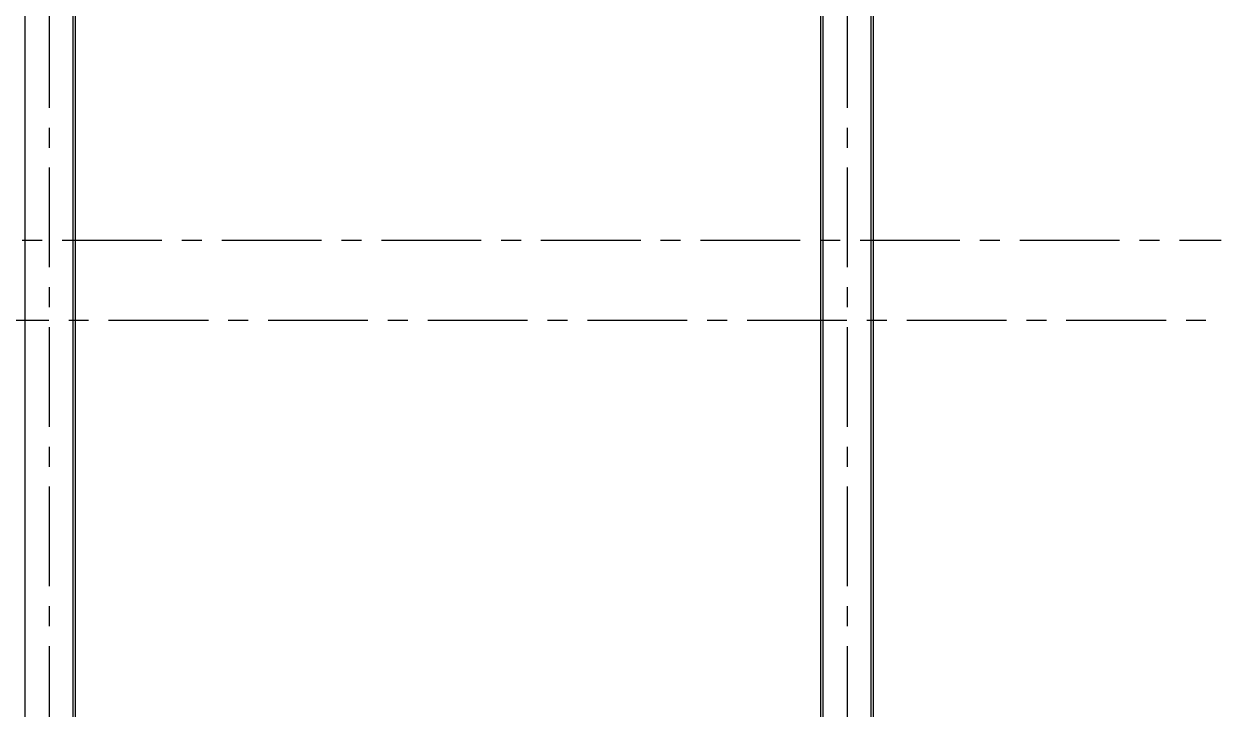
# Model space of a CAD drawing. Header units: inches. Extents: x 460503 to 460688, y 47570 to 48852.
# Drawn here: x 460554.12 to 460569.12, y 47953.47 to 47962.06 of the extents above; entities that cross this region are included whole.
import ezdxf

# ---------------------------------------------------------------- set-up
doc = ezdxf.new("R2010")
doc.units = ezdxf.units.IN
doc.header["$MEASUREMENT"] = 0
doc.linetypes.add('CENTER', pattern=[2, 1.25, -0.25, 0.25, -0.25])
doc.layers.add('3G', color=3, linetype='Continuous')
doc.layers.add('AXE', color=1, linetype='CENTER')

msp = doc.modelspace()

# ---------------------------------------------------------------- linework, layer by layer
at = {"layer": '3G'}
for p, q in [((460554.13802693, 47947.24688431, 0.00499999), (460554.13802693, 47978.43747254, 0.00499999)), ((460554.73802693, 47947.24688431, 0.00499999), (460554.73802693, 47978.35780759, 0.00499999)), ((460554.76802693, 47947.24688431, 0.00499999), (460554.76802693, 47978.34688431, 0.00499999)), ((460564.10802693, 47947.24688431, 0.00499999), (460564.10802693, 47968.41288431, 0.00499999)), ((460564.13802693, 47947.24688431, 0.00499999), (460564.13802693, 47968.40988431, 0.00499999)), ((460564.73802693, 47947.24688431, 0.00499999), (460564.73802693, 47968.34988431, 0.00499999)), ((460564.76802693, 47947.24688431, 0.00499999), (460564.76802693, 47968.34688431, 0.00499999))]:
    msp.add_line(p, q, dxfattribs=at)
at = {"layer": 'AXE'}
for p, q in [((460554.43802693, 47988.25776545, 0.00499999), (460554.43802693, 47943.83236386, 0.00499999)), ((460564.43802693, 47988.25763212, 0.00499999), (460564.43802693, 47943.83223052, 0.00499999)), ((460550.60136267, 47959.34688431), (460569.12325063, 47959.34688431)), ((460513.18397456, 47958.34688431), (460569.12325063, 47958.34688431))]:
    msp.add_line(p, q, dxfattribs=at)

doc.saveas('drawing.dxf')
